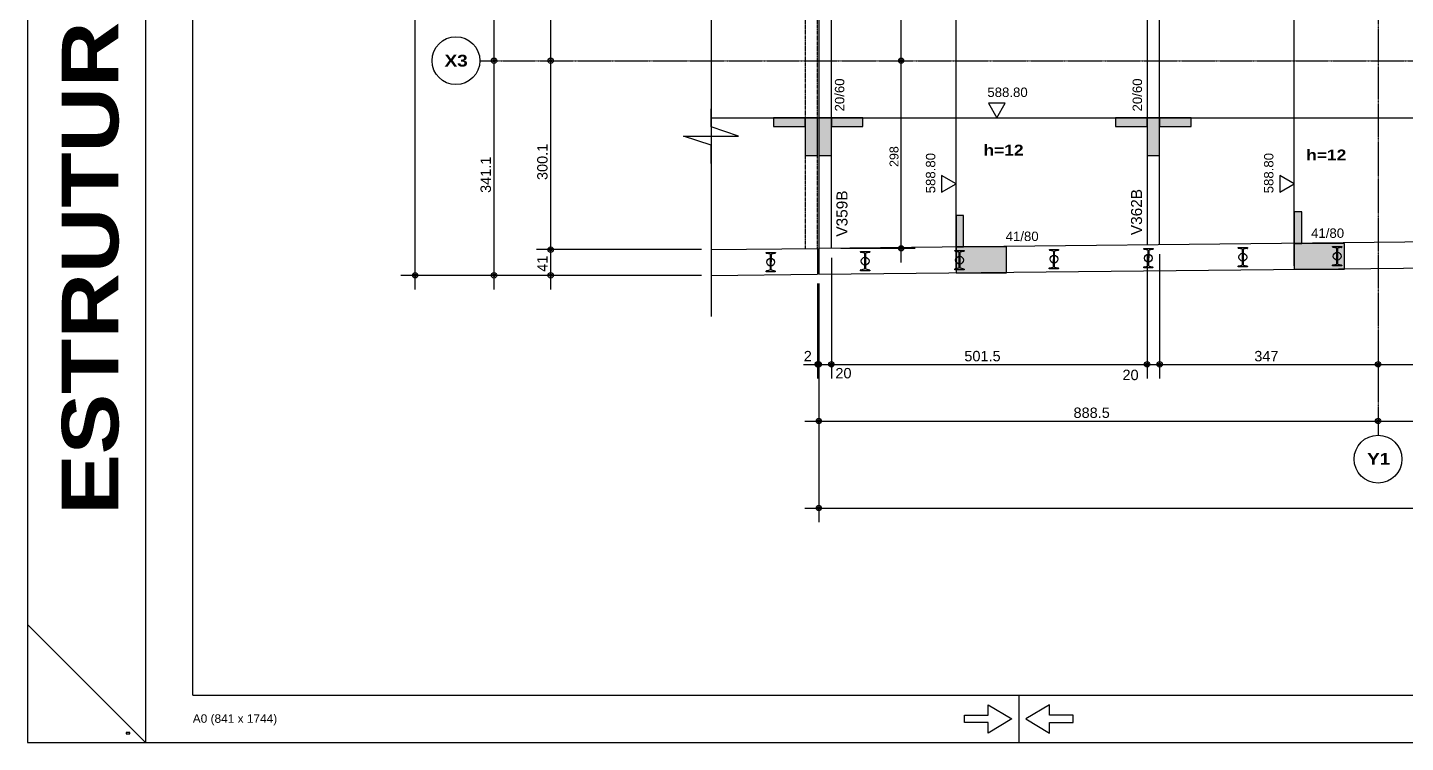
# Model space of a CAD drawing. Extents: x 0 to 13080, y 0 to 6750.
# Drawn here: x 0 to 2189, y 0 to 1136 of the extents above; entities that cross this region are included whole.
import ezdxf

# ---------------------------------------------------------------- set-up
doc = ezdxf.new("R2010")
doc.units = 0
doc.header["$MEASUREMENT"] = 0
for name, pattern in [('ESTILO_TQS_0002', [0.4, 0.1, -0.3]), ('ESTILO_TQS_0006', [0.3, 0.2, -0.1]), ('ESTILO_TQS_0007', [2.1, 1.5, -0.2, 0.2, -0.2])]:
    doc.linetypes.add(name, pattern=pattern)
for name, color, linetype in [('MTH-179', 1, 'CONTINUOUS'), ('MTH-224', 4, 'CONTINUOUS'), ('MTH-230', 1, 'CONTINUOUS'), ('MTH-231', 1, 'CONTINUOUS'), ('MTH-COTAS7', 31, 'CONTINUOUS'), ('MTH-DIM-VIGA', 3, 'CONTINUOUS'), ('MTH-EIXO-214', 4, 'CONTINUOUS'), ('MTH-FACE-VIGA', 7, 'CONTINUOUS'), ('MTH-LINHA-CORTE', 5, 'CONTINUOUS'), ('MTH-LINHA-SEÇÃO', 16, 'CONTINUOUS'), ('MTH-MARGEM', 5, 'CONTINUOUS'), ('MTH-SIMB_COTA', 3, 'CONTINUOUS'), ('MTH-SOMBRA21', 150, 'CONTINUOUS'), ('MTH-TIT1-VIGA', 5, 'CONTINUOUS'), ('MTH-TXT', 4, 'CONTINUOUS'), ('MTH-TXT-NEGRITO', 5, 'CONTINUOUS'), ('MTH-VIGA-INVERTIDA', 7, 'ESTILO_TQS_0002')]:
    doc.layers.add(name, color=color, linetype=linetype)
doc.styles.add('TQS_ARIAL', font='arial.ttf')
doc.styles.add('TQS_ARIAL_BLACK', font='ariblk.ttf')

msp = doc.modelspace()

# ---------------------------------------------------------------- linework, layer by layer
at = {"layer": 'MTH-179', "linetype": 'Continuous'}
for p, q in [((0, 6750), (0, 0)), ((187.500011, 6750), (187.500011, 0)), ((0, 187.500011), (187.500011, 0)), ((1575, 75), (1575, 0)), ((0, 0), (13080, 0))]:
    msp.add_line(p, q, dxfattribs=at)
for points in [[(1563.748901, 37.5), (1526.248901, 15), (1526.248901, 31.875), (1488.748901, 31.875), (1488.748901, 43.125), (1526.248901, 43.125), (1526.248901, 60), (1563.748901, 37.5)], [(1586.248901, 37.5), (1623.748901, 15), (1623.748901, 31.875), (1661.248901, 31.875), (1661.248901, 43.125), (1623.748901, 43.125), (1623.748901, 60), (1586.248901, 37.5)]]:
    msp.add_lwpolyline(points, dxfattribs=at)
at = {"layer": 'MTH-224', "linetype": 'Continuous'}
for points in [[(1526.800733, 1015.531695), (1540.050238, 992.58399), (1553.298425, 1015.531695), (1526.800733, 1015.531695)], [(1452.402444, 874.277653), (1475.350149, 887.527158), (1452.402444, 900.775344), (1452.402444, 874.277653)], [(1989.610405, 874.277653), (2012.55811, 887.527158), (1989.610405, 900.775344), (1989.610405, 874.277653)]]:
    msp.add_lwpolyline(points, dxfattribs=at)
at = {"layer": 'MTH-230', "linetype": 'Continuous'}
msp.add_line((1085.922182, 3154.426855), (1085.922182, 676.769884), dxfattribs=at)
msp.add_lwpolyline([(1085.922182, 919.988553), (1085.922182, 948.985613), (1042.426674, 963.48406), (1129.417687, 963.48406), (1085.922182, 977.98259), (1085.922182, 1006.979568)], dxfattribs=at)
for centre in [(680.67219, 1083.23199), (2145.777243, 450.1738)]:
    msp.add_circle(centre, 38, dxfattribs=at)
at = {"layer": 'MTH-231', "linetype": 'Continuous'}
for p, q in [((2073.62736, 787.228232), (2073.632815, 788.1633)), ((2073.632815, 788.1633), (2088.314165, 788.077643)), ((1173.524974, 777.792049), (1173.530429, 778.727117)), ((1173.530429, 778.727117), (1188.211779, 778.64146)), ((1179.766765, 775.680891), (1174.119418, 777.033842)), ((1180.224265, 751.450689), (1180.361209, 774.922683)), ((1181.337073, 774.91699), (1181.200136, 751.446421)), ((1187.603073, 776.955173), (1181.940324, 775.668209)), ((1188.211779, 778.64146), (1188.206324, 777.706392)), ((1323.524134, 779.394393), (1323.529589, 780.329461)), ((1323.529589, 780.329461), (1338.210939, 780.243804)), ((1329.765925, 777.283235), (1324.118578, 778.636186)), ((1330.223425, 753.053033), (1330.360369, 776.525027)), ((1331.336233, 776.519334), (1331.199296, 753.048765)), ((1337.602233, 778.557517), (1331.939484, 777.270553)), ((1338.210939, 780.243804), (1338.205484, 779.308736)), ((1473.538234, 780.961092), (1473.543689, 781.89616)), ((1473.543689, 781.89616), (1488.225039, 781.810503)), ((1479.780025, 778.849934), (1474.132678, 780.202885)), ((1480.237525, 754.619732), (1480.374469, 778.091726)), ((1481.350333, 778.086033), (1481.213396, 754.615464)), ((1487.616333, 780.124216), (1481.953584, 778.837252)), ((1488.225039, 781.810503), (1488.219584, 780.875435)), ((1623.549557, 782.527763), (1623.555012, 783.462831)), ((1623.555012, 783.462831), (1638.236362, 783.377174)), ((1629.791348, 780.416605), (1624.144001, 781.769556)), ((1630.248848, 756.186403), (1630.385792, 779.658397)), ((1631.361656, 779.652704), (1631.224719, 756.182135)), ((1637.627656, 781.690887), (1631.964907, 780.403923)), ((1638.236362, 783.377174), (1638.230907, 782.442106)), ((1773.604715, 784.094891), (1773.61017, 785.029959)), ((1773.61017, 785.029959), (1788.29152, 784.944302)), ((1779.846506, 781.983733), (1774.199159, 783.336684)), ((1780.304006, 757.753531), (1780.44095, 781.225525)), ((1781.416814, 781.219832), (1781.279877, 757.749263)), ((1787.682814, 783.258015), (1782.020065, 781.971051)), ((1788.29152, 784.944302), (1788.286065, 784.009234)), ((1923.616038, 785.661561), (1923.621493, 786.596629)), ((1923.621493, 786.596629), (1938.302843, 786.510972)), ((1929.857829, 783.550403), (1924.210482, 784.903354)), ((1930.315329, 759.320201), (1930.452273, 782.792195)), ((1931.428137, 782.786502), (1931.2912, 759.315933)), ((1937.694137, 784.824685), (1932.031388, 783.537721)), ((1938.302843, 786.510972), (1938.297388, 785.575904)), ((2079.869151, 785.117074), (2074.221804, 786.470025)), ((2080.326651, 760.886872), (2080.463595, 784.358866)), ((2081.439459, 784.353173), (2081.302522, 760.882604)), ((2087.705459, 786.391356), (2082.04271, 785.104392)), ((2088.314165, 788.077643), (2088.30871, 787.142575)), ((1173.349566, 747.727645), (1173.355022, 748.662713)), ((1188.030916, 747.641988), (1173.349566, 747.727645)), ((1173.958273, 749.413932), (1179.621022, 750.700896)), ((1181.794581, 750.688214), (1187.441927, 749.335263)), ((1188.036372, 748.577056), (1188.030916, 747.641988)), ((1323.348726, 749.329989), (1323.354182, 750.265057)), ((1338.030076, 749.244332), (1323.348726, 749.329989)), ((1323.957433, 751.016276), (1329.620182, 752.30324)), ((1331.793741, 752.290558), (1337.441087, 750.937607)), ((1338.035532, 750.1794), (1338.030076, 749.244332)), ((1473.362826, 750.896688), (1473.368282, 751.831756)), ((1488.044176, 750.811031), (1473.362826, 750.896688)), ((1473.971533, 752.582975), (1479.634282, 753.869939)), ((1481.807841, 753.857257), (1487.455187, 752.504306)), ((1488.049632, 751.746099), (1488.044176, 750.811031)), ((1623.374149, 752.463359), (1623.379605, 753.398427)), ((1638.055499, 752.377702), (1623.374149, 752.463359)), ((1623.982856, 754.149646), (1629.645605, 755.43661)), ((1631.819164, 755.423928), (1637.46651, 754.070977)), ((1638.060955, 753.31277), (1638.055499, 752.377702)), ((1773.429307, 754.030487), (1773.434763, 754.965555)), ((1788.110657, 753.94483), (1773.429307, 754.030487)), ((1774.038014, 755.716774), (1779.700763, 757.003738)), ((1781.874322, 756.991056), (1787.521668, 755.638105)), ((1788.116113, 754.879898), (1788.110657, 753.94483)), ((1923.44063, 755.597157), (1923.446086, 756.532225)), ((1938.12198, 755.5115), (1923.44063, 755.597157)), ((1924.049337, 757.283444), (1929.712086, 758.570408)), ((1931.885645, 758.557726), (1937.532991, 757.204775)), ((1938.127436, 756.446568), (1938.12198, 755.5115)), ((2073.451952, 757.163828), (2073.457408, 758.098896)), ((2088.133302, 757.078171), (2073.451952, 757.163828)), ((2074.060659, 758.850115), (2079.723408, 760.137079)), ((2081.896967, 760.124397), (2087.544313, 758.771446)), ((2088.138758, 758.013239), (2088.133302, 757.078171))]:
    msp.add_line(p, q, dxfattribs=at)
for centre in [(1180.780673, 763.184552), (1330.779833, 764.786896), (1480.793933, 766.353595), (1630.805256, 767.920266), (1780.860414, 769.487394), (1930.871737, 771.054064), (2080.883059, 772.620735)]:
    msp.add_circle(centre, 6.2, dxfattribs=at)
for centre, radius, start, end in [((1174.299983, 777.787536), 0.775021, 179.666352, 256.527493), ((1179.586201, 774.927196), 0.775021, 359.666352, 76.527493), ((1182.112082, 774.91246), 0.775021, 102.803943, 179.665084), ((1187.431316, 777.710923), 0.775021, 282.803943, 359.665084), ((1324.299143, 779.38988), 0.775021, 179.666352, 256.527493), ((1329.585361, 776.52954), 0.775021, 359.666352, 76.527493), ((1332.111242, 776.514804), 0.775021, 102.803943, 179.665084), ((1337.430476, 779.313267), 0.775021, 282.803943, 359.665084), ((1474.313243, 780.956579), 0.775021, 179.666352, 256.527493), ((1479.599461, 778.096239), 0.775021, 359.666352, 76.527493), ((1482.125342, 778.081503), 0.775021, 102.803943, 179.665084), ((1487.444576, 780.879966), 0.775021, 282.803943, 359.665084), ((1624.324566, 782.52325), 0.775021, 179.666352, 256.527493), ((1629.610784, 779.66291), 0.775021, 359.666352, 76.527493), ((1632.136665, 779.648174), 0.775021, 102.803943, 179.665084), ((1637.455899, 782.446637), 0.775021, 282.803943, 359.665084), ((1774.379724, 784.090378), 0.775021, 179.666352, 256.527493), ((1779.665942, 781.230038), 0.775021, 359.666352, 76.527493), ((1782.191823, 781.215302), 0.775021, 102.803943, 179.665084), ((1787.511057, 784.013765), 0.775021, 282.803943, 359.665084), ((1924.391047, 785.657048), 0.775021, 179.666352, 256.527493), ((1929.677265, 782.796708), 0.775021, 359.666352, 76.527493), ((1932.203146, 782.781972), 0.775021, 102.803943, 179.665084), ((1937.52238, 785.580435), 0.775021, 282.803943, 359.665084), ((2074.402369, 787.223719), 0.775021, 179.666352, 256.527493), ((2079.688587, 784.363379), 0.775021, 359.666352, 76.527493), ((2082.214468, 784.348643), 0.775021, 102.803943, 179.665084), ((2087.533702, 787.147106), 0.775021, 282.803943, 359.665084), ((1174.130031, 748.658182), 0.775021, 102.803943, 179.665084), ((1179.449263, 751.456649), 0.775025, 282.804082, 359.770246), ((1181.975145, 751.441908), 0.775021, 179.666352, 256.527493), ((1187.261364, 748.581569), 0.775021, 359.666352, 76.527493), ((1324.129191, 750.260526), 0.775021, 102.803943, 179.665084), ((1329.448423, 753.058993), 0.775025, 282.804082, 359.770246), ((1331.974305, 753.044252), 0.775021, 179.666352, 256.527493), ((1337.260524, 750.183913), 0.775021, 359.666352, 76.527493), ((1474.143291, 751.827225), 0.775021, 102.803943, 179.665084), ((1479.462523, 754.625692), 0.775025, 282.804082, 359.770246), ((1481.988405, 754.610951), 0.775021, 179.666352, 256.527493), ((1487.274624, 751.750612), 0.775021, 359.666352, 76.527493), ((1624.154614, 753.393896), 0.775021, 102.803943, 179.665084), ((1629.473846, 756.192363), 0.775025, 282.804082, 359.770246), ((1631.999728, 756.177622), 0.775021, 179.666352, 256.527493), ((1637.285947, 753.317283), 0.775021, 359.666352, 76.527493), ((1774.209772, 754.961024), 0.775021, 102.803943, 179.665084), ((1779.529004, 757.759491), 0.775025, 282.804082, 359.770246), ((1782.054886, 757.74475), 0.775021, 179.666352, 256.527493), ((1787.341105, 754.884411), 0.775021, 359.666352, 76.527493), ((1924.221095, 756.527694), 0.775021, 102.803943, 179.665084), ((1929.540327, 759.326161), 0.775025, 282.804082, 359.770246), ((1932.066209, 759.31142), 0.775021, 179.666352, 256.527493), ((1937.352428, 756.451081), 0.775021, 359.666352, 76.527493), ((2074.232417, 758.094365), 0.775021, 102.803943, 179.665084), ((2079.551649, 760.892832), 0.775025, 282.804082, 359.770246), ((2082.077531, 760.878091), 0.775021, 179.666352, 256.527493), ((2087.36375, 758.017752), 0.775021, 359.666352, 76.527493)]:
    msp.add_arc(centre, radius, start, end, dxfattribs=at)
at = {"layer": 'MTH-COTAS7', "linetype": 'Continuous'}
for p, q in [((615.831091, 719.641307), (615.831091, 6143.366403)), ((741.17219, 1060.73199), (741.17219, 2538.23199)), ((831.17219, 1060.73199), (831.17219, 1316.732027)), ((1388.0615, 1060.73199), (1388.0615, 1306.732026)), ((741.17219, 719.641307), (741.17219, 1105.73199)), ((831.17219, 760.642448), (831.17219, 1105.73199)), ((1388.0615, 762.727556), (1388.0615, 1105.73199)), ((831.17219, 719.641307), (831.17219, 805.642448)), ((1070.86176, 783.142448), (808.67219, 783.142448)), ((1070.86176, 783.142448), (808.67219, 783.142448)), ((1277.277913, 770.227555), (1277.277913, 578.1738)), ((1277.277913, 770.227555), (1277.277913, 578.1738)), ((1292.277913, 785.227556), (1410.5615, 785.227556)), ((1778.777913, 775.465067), (1778.777913, 578.1738)), ((1778.777913, 775.465067), (1778.777913, 578.1738)), ((1798.777913, 775.673944), (1798.777913, 578.1738)), ((1798.777913, 775.673944), (1798.777913, 578.1738)), ((1070.982603, 742.141307), (593.331091, 742.141307)), ((1070.982603, 742.141307), (718.67219, 742.141307)), ((1070.982603, 742.141307), (808.67219, 742.141307)), ((1255.277149, 729.001245), (1255.277149, 578.1738)), ((1257.277149, 729.016435), (1257.277149, 578.1738)), ((1257.277149, 729.016435), (1257.277149, 578.1738)), ((1257.277149, 729.016435), (1257.277149, 349.92067)), ((1257.277149, 714.016435), (1257.277149, 488.1738)), ((2145.777243, 614.020112), (2145.777243, 578.1738)), ((2145.777243, 614.020112), (2145.777243, 578.1738)), ((1232.777149, 600.6738), (1279.777149, 600.6738)), ((1234.777149, 600.6738), (1299.777913, 600.6738)), ((1254.777913, 600.6738), (1801.277913, 600.6738)), ((1756.277913, 600.6738), (1821.277913, 600.6738)), ((1776.277913, 600.6738), (2168.277243, 600.6738)), ((2123.277243, 600.6738), (2309.277913, 600.6738)), ((1234.777149, 510.6738), (2168.277243, 510.6738)), ((2123.277243, 510.6738), (3618.277243, 510.6738)), ((2145.777243, 524.020112), (2145.777243, 488.1738)), ((2145.777243, 509.6064), (2145.777243, 488.1738)), ((1234.777149, 372.42067), (8851.331125, 372.42067))]:
    msp.add_line(p, q, dxfattribs=at)
at = {"layer": 'MTH-EIXO-214', "linetype": 'ESTILO_TQS_0007'}
for p, q in [((2145.777243, 6386.749862), (2145.777243, 488.1738)), ((718.67219, 1083.23199), (9031.331125, 1083.23199))]:
    msp.add_line(p, q, dxfattribs=at)
at = {"layer": 'MTH-FACE-VIGA', "linetype": 'Continuous'}
for points in [[(1257.277913, 1264.232026), (1257.277913, 785.051554)], [(1277.277913, 785.227556), (1277.277913, 1264.232026)], [(1778.777913, 1264.232026), (1778.777913, 790.465067)], [(1798.777913, 790.673944), (1798.777913, 1264.232026)], [(156.683988, 13.909123), (162.543679, 13.909123), (162.543679, 16.041496), (156.683988, 16.041496), (156.683988, 13.909123)]]:
    msp.add_lwpolyline(points, dxfattribs=at)
at = {"layer": 'MTH-LINHA-CORTE', "linetype": 'Continuous'}
for p, q in [((2682.290117, 799.901051), (1257.277149, 785.018671)), ((1085.86176, 783.142448), (1255.277913, 785.003727)), ((1255.277149, 779.503387), (1255.277149, 744.001245)), ((1255.277913, 785.003727), (1255.277913, 749.501539)), ((1257.277149, 785.018671), (1257.277149, 744.016435)), ((1257.277149, 744.016435), (2727.99878, 759.376181)), ((1085.982603, 742.141307), (1255.277149, 744.001245))]:
    msp.add_line(p, q, dxfattribs=at)
at = {"layer": 'MTH-LINHA-SEÇÃO', "linetype": 'Continuous'}
for p, q in [((1475.350149, 751.831756), (1475.350149, 3734.714724)), ((2012.55811, 757.404633), (2012.55811, 3734.714724)), ((1085.922182, 992.58399), (8750.242477, 992.58399))]:
    msp.add_line(p, q, dxfattribs=at)
for points in [[(1235.277913, 992.584026), (1185.277913, 992.584026), (1185.277913, 978.584026), (1235.277913, 978.584026), (1235.277913, 992.584026)], [(1255.277913, 992.584026), (1235.277913, 992.584026), (1235.277913, 932.584026), (1255.277913, 932.584026), (1255.277913, 992.584026)], [(1277.277913, 992.584026), (1257.277913, 992.584026), (1257.277913, 932.584026), (1277.277913, 932.584026), (1277.277913, 992.584026)], [(1327.277913, 992.584026), (1277.277913, 992.584026), (1277.277913, 978.584026), (1327.277913, 978.584026), (1327.277913, 992.584026)], [(1778.777913, 992.584026), (1728.777913, 992.584026), (1728.777913, 978.584026), (1778.777913, 978.584026), (1778.777913, 992.584026)], [(1798.777913, 992.584026), (1778.777913, 992.584026), (1778.777913, 932.584026), (1798.777913, 932.584026), (1798.777913, 992.584026)], [(1848.777913, 992.584026), (1798.777913, 992.584026), (1798.777913, 978.584026), (1848.777913, 978.584026), (1848.777913, 992.584026)], [(1487.350149, 837.2961), (1475.350149, 837.2961), (1475.350149, 787.2961), (1487.350149, 787.2961), (1487.350149, 837.2961)], [(2024.55804, 842.906593), (2012.55804, 842.906593), (2012.55804, 792.906593), (2024.55804, 792.906593), (2024.55804, 842.906593)], [(2092.55804, 792.906593), (2012.55804, 792.906593), (2012.55804, 751.906593), (2092.55804, 751.906593), (2092.55804, 792.906593)], [(1555.350149, 787.2961), (1475.350149, 787.2961), (1475.350149, 746.2961), (1555.350149, 746.2961), (1555.350149, 787.2961)]]:
    msp.add_lwpolyline(points, dxfattribs=at)
at = {"layer": 'MTH-MARGEM', "linetype": 'Continuous'}
for p, q in [((262.5, 74.999931), (262.5, 6675)), ((262.5, 75), (13005, 75))]:
    msp.add_line(p, q, dxfattribs=at)
at = {"layer": 'MTH-SIMB_COTA', "linetype": 'Continuous'}
for centre, radius in [((741.17219, 1083.23199), 4.200001), ((741.17219, 1083.23199), 4.200001), ((741.17219, 1083.23199), 2.1), ((741.17219, 1083.23199), 2.1), ((831.17219, 1083.23199), 4.200001), ((831.17219, 1083.23199), 4.200001), ((831.17219, 1083.23199), 2.1), ((831.17219, 1083.23199), 2.1), ((1388.0615, 1083.23199), 4.200001), ((1388.0615, 1083.23199), 4.200001), ((1388.0615, 1083.23199), 2.1), ((1388.0615, 1083.23199), 2.1), ((1388.0615, 785.227556), 4.200001), ((831.17219, 783.142448), 4.200001), ((831.17219, 783.142448), 4.200001), ((831.17219, 783.142448), 2.1), ((831.17219, 783.142448), 2.1), ((1388.0615, 785.227556), 2.1), ((615.831091, 742.141307), 4.200001), ((741.17219, 742.141307), 4.200001), ((831.17219, 742.141307), 4.200001), ((615.831091, 742.141307), 2.1), ((741.17219, 742.141307), 2.1), ((831.17219, 742.141307), 2.1), ((1255.277149, 600.6738), 4.200001), ((1257.277149, 600.6738), 4.200001), ((1257.277149, 600.6738), 4.200001), ((1255.277149, 600.6738), 2.1), ((1257.277149, 600.6738), 2.1), ((1257.277149, 600.6738), 2.1), ((1277.277913, 600.6738), 4.200001), ((1277.277913, 600.6738), 4.200001), ((1277.277913, 600.6738), 2.1), ((1277.277913, 600.6738), 2.1), ((1778.777913, 600.6738), 4.200001), ((1778.777913, 600.6738), 4.200001), ((1778.777913, 600.6738), 2.1), ((1778.777913, 600.6738), 2.1), ((1798.777913, 600.6738), 4.200001), ((1798.777913, 600.6738), 4.200001), ((1798.777913, 600.6738), 2.1), ((1798.777913, 600.6738), 2.1), ((2145.777243, 600.6738), 4.200001), ((2145.777243, 600.6738), 4.200001), ((2145.777243, 600.6738), 2.1), ((2145.777243, 600.6738), 2.1), ((1257.277149, 510.6738), 4.200001), ((1257.277149, 510.6738), 2.1), ((2145.777243, 510.6738), 4.200001), ((2145.777243, 510.6738), 4.200001), ((2145.777243, 510.6738), 2.1), ((2145.777243, 510.6738), 2.1), ((1257.277149, 372.42067), 4.200001), ((1257.277149, 372.42067), 2.1)]:
    msp.add_circle(centre, radius, dxfattribs=at)
at = {"layer": 'MTH-SOMBRA21', "linetype": 'Continuous'}
for points in [[(1235.277913, 992.584026), (1185.277913, 992.584026), (1185.277913, 978.584026)], [(1235.277913, 992.584026), (1185.277913, 978.584026), (1235.277913, 978.584026)], [(1255.277913, 992.584026), (1235.277913, 992.584026), (1235.277913, 932.584026)], [(1255.277913, 992.584026), (1235.277913, 932.584026), (1255.277913, 932.584026)], [(1235.277913, 992.584026), (1235.277913, 978.584026), (1235.277913, 992.584026)], [(1255.277913, 992.584026), (1255.277913, 932.584026), (1255.277913, 992.584026)], [(1277.277913, 992.584026), (1257.277913, 992.584026), (1257.277913, 932.584026)], [(1277.277913, 992.584026), (1257.277913, 932.584026), (1277.277913, 932.584026)], [(1327.277913, 992.584026), (1277.277913, 992.584026), (1277.277913, 978.584026)], [(1327.277913, 992.584026), (1277.277913, 978.584026), (1327.277913, 978.584026)], [(1277.277913, 992.584026), (1277.277913, 932.584026), (1277.277913, 992.584026)], [(1327.277913, 992.584026), (1327.277913, 978.584026), (1327.277913, 992.584026)], [(1778.777913, 992.584026), (1728.777913, 992.584026), (1728.777913, 978.584026)], [(1778.777913, 992.584026), (1728.777913, 978.584026), (1778.777913, 978.584026)], [(1798.777913, 992.584026), (1778.777913, 992.584026), (1778.777913, 932.584026)], [(1798.777913, 992.584026), (1778.777913, 932.584026), (1798.777913, 932.584026)], [(1778.777913, 992.584026), (1778.777913, 978.584026), (1778.777913, 992.584026)], [(1798.777913, 992.584026), (1798.777913, 932.584026), (1798.777913, 992.584026)], [(1848.777913, 992.584026), (1798.777913, 992.584026), (1798.777913, 978.584026)], [(1848.777913, 992.584026), (1798.777913, 978.584026), (1848.777913, 978.584026)], [(1848.777913, 992.584026), (1848.777913, 978.584026), (1848.777913, 992.584026)], [(1487.350149, 837.2961), (1475.350149, 837.2961), (1475.350149, 787.2961)], [(1487.350149, 837.2961), (1475.350149, 787.2961), (1487.350149, 787.2961)], [(1487.350149, 837.2961), (1487.350149, 787.2961), (1487.350149, 837.2961)], [(2024.55804, 842.906593), (2012.55804, 842.906593), (2012.55804, 792.906593)], [(2024.55804, 842.906593), (2012.55804, 792.906593), (2024.55804, 792.906593)], [(2024.55804, 842.906593), (2024.55804, 792.906593), (2024.55804, 842.906593)], [(2092.55804, 792.906593), (2012.55804, 792.906593), (2012.55804, 751.906593)], [(2092.55804, 792.906593), (2012.55804, 751.906593), (2092.55804, 751.906593)], [(2092.55804, 792.906593), (2092.55804, 751.906593), (2092.55804, 792.906593)], [(1555.350149, 787.2961), (1475.350149, 787.2961), (1475.350149, 746.2961)], [(1555.350149, 787.2961), (1475.350149, 746.2961), (1555.350149, 746.2961)], [(1555.350149, 787.2961), (1555.350149, 746.2961), (1555.350149, 787.2961)]]:
    msp.add_solid(points, dxfattribs=at)
at = {"layer": 'MTH-VIGA-INVERTIDA', "linetype": 'ESTILO_TQS_0006'}
for points in [[(1235.277913, 1264.232026), (1235.277913, 784.783993)], [(1255.277913, 785.003727), (1255.277913, 1264.232026)]]:
    msp.add_lwpolyline(points, dxfattribs=at)

# ---------------------------------------------------------------- texts
at = {"layer": 'MTH-179', "linetype": 'Continuous', "style": 'TQS_ARIAL'}
msp.add_text('A0 (841 x 1744)', height=13.5, dxfattribs=at).set_placement((262.5, 31.188588))
at = {"layer": 'MTH-COTAS7', "linetype": 'Continuous', "style": 'TQS_ARIAL'}
for s, height, p in [('300.1', 16.5, (826.22219, 893.587219)), ('298', 14.175, (1383.809, 914.384773)), ('341.1', 16.5, (736.22219, 873.086649)), ('41', 16.5, (826.22219, 747.791878))]:
    msp.add_text(s, height=height, rotation=90, dxfattribs=at).set_placement(p)
for s, p in [('2', (1233.277155, 605.6238)), ('501.5', (1488.427913, 605.6238)), ('347', (1949.177578, 605.6238)), ('20', (1283.555576, 578.497692)), ('20', (1739.72388, 575.705707)), ('888.5', (1661.927196, 515.6238))]:
    msp.add_text(s, height=16.5, dxfattribs=at).set_placement(p)
at = {"layer": 'MTH-DIM-VIGA', "linetype": 'Continuous', "style": 'TQS_ARIAL'}
for p in [(1297.777913, 1002.584026), (1770.777913, 1002.584026)]:
    msp.add_text('20/60', height=15, rotation=90, dxfattribs=at).set_placement(p)
for p in [(1554.074767, 796.675052), (2039.427057, 801.743938)]:
    msp.add_text('41/80', height=15, dxfattribs=at).set_placement(p)
at = {"layer": 'MTH-FACE-VIGA', "linetype": 'Continuous', "style": 'TQS_ARIAL'}
msp.add_text('I:\\PROJ2024\\P24-001 - CAPREM - PEDRA AZUL- DIAMOND\\Logotipo\\Caprem.bmp', height=0.030033, dxfattribs=at).set_placement((156.725253, 14.97531))
at = {"layer": 'MTH-TIT1-VIGA', "linetype": 'Continuous', "style": 'TQS_ARIAL'}
for s, p in [('V359B', (1302.777913, 803.626104)), ('V362B', (1770.777913, 806.049773))]:
    msp.add_text(s, height=17.5, rotation=90, dxfattribs=at).set_placement(p)
at = {"layer": 'MTH-TXT', "linetype": 'Continuous', "style": 'TQS_ARIAL'}
msp.add_text('588.80', height=15, dxfattribs=at).set_placement((1525.050238, 1025.58399))
for p in [(1442.350149, 872.527158), (1979.55811, 872.527158)]:
    msp.add_text('588.80', height=15, rotation=90, dxfattribs=at).set_placement(p)
at = {"layer": 'MTH-TXT-NEGRITO', "linetype": 'Continuous', "style": 'TQS_ARIAL_BLACK'}
msp.add_text('ESTRUTURA', height=90, rotation=90, dxfattribs=at).set_placement((144.408671, 361.908659))
for s, height, p in [('X3', 18.75, (662.658929, 1073.926659)), ('h=12', 17.25, (1518.910125, 932.602281)), ('h=12', 17.25, (2031.665714, 924.833257)), ('Y1', 18.75, (2128.485959, 441.197022))]:
    msp.add_text(s, height=height, dxfattribs=at).set_placement(p)

doc.saveas('drawing.dxf')
